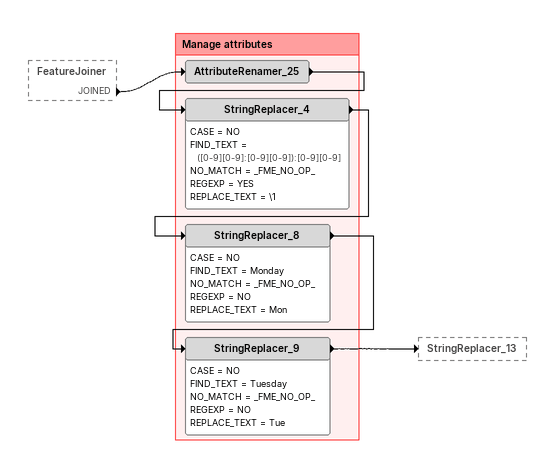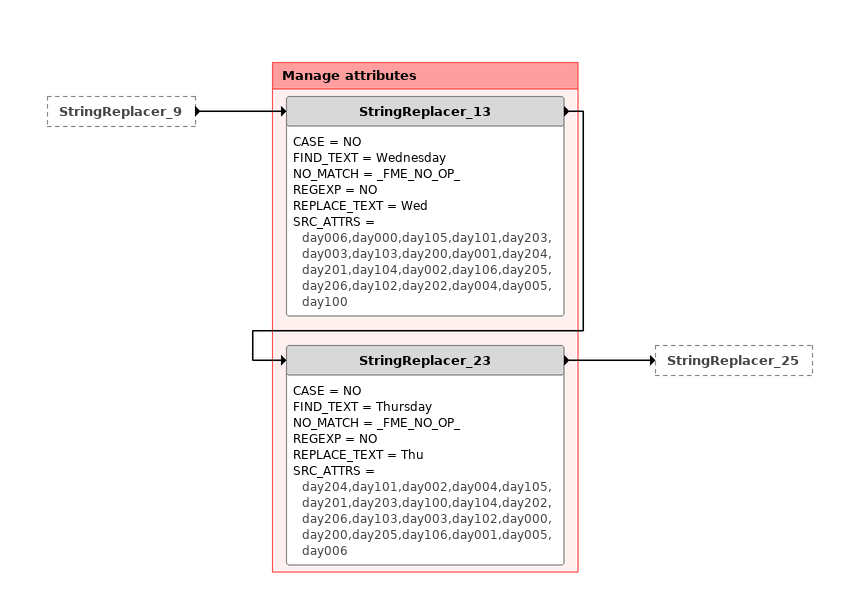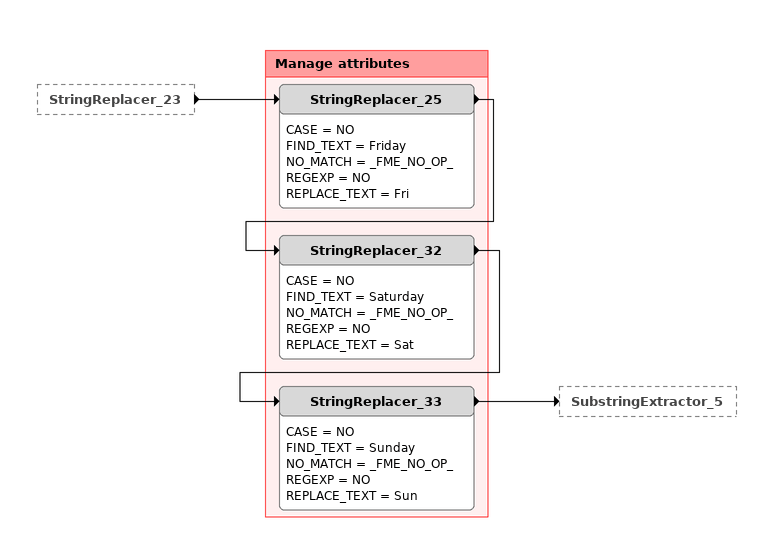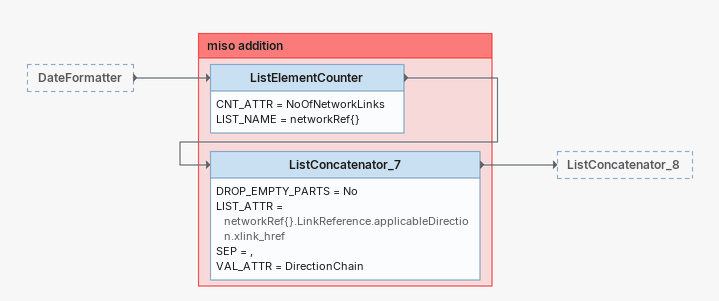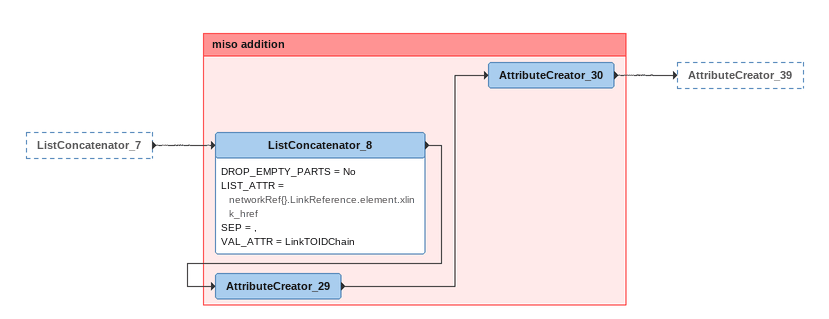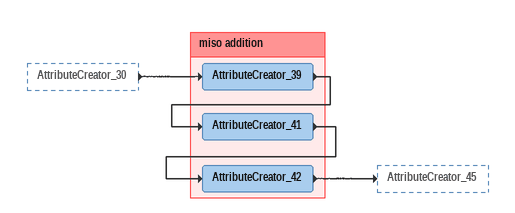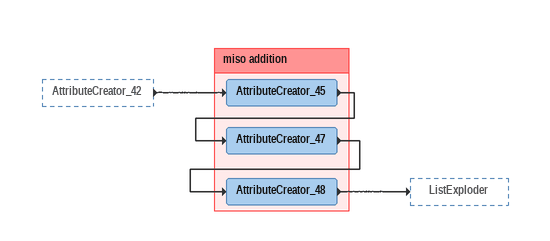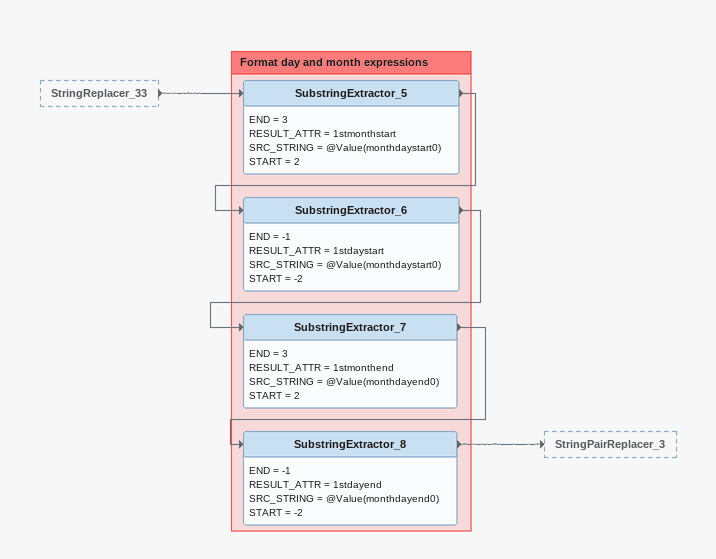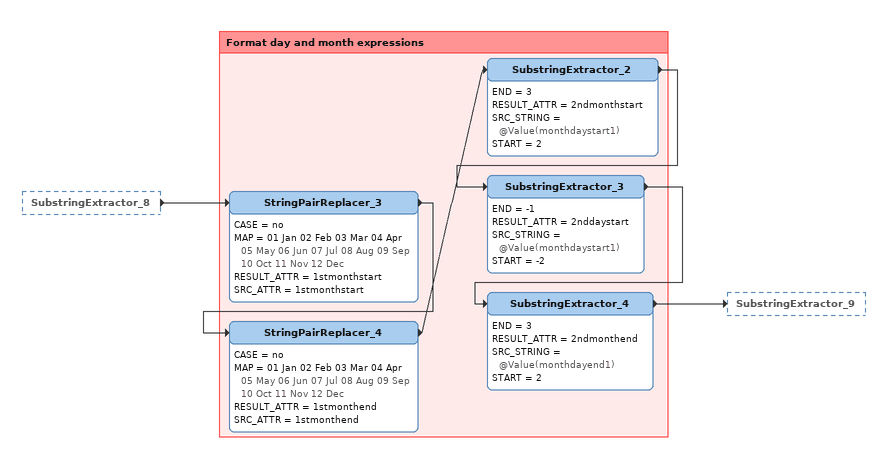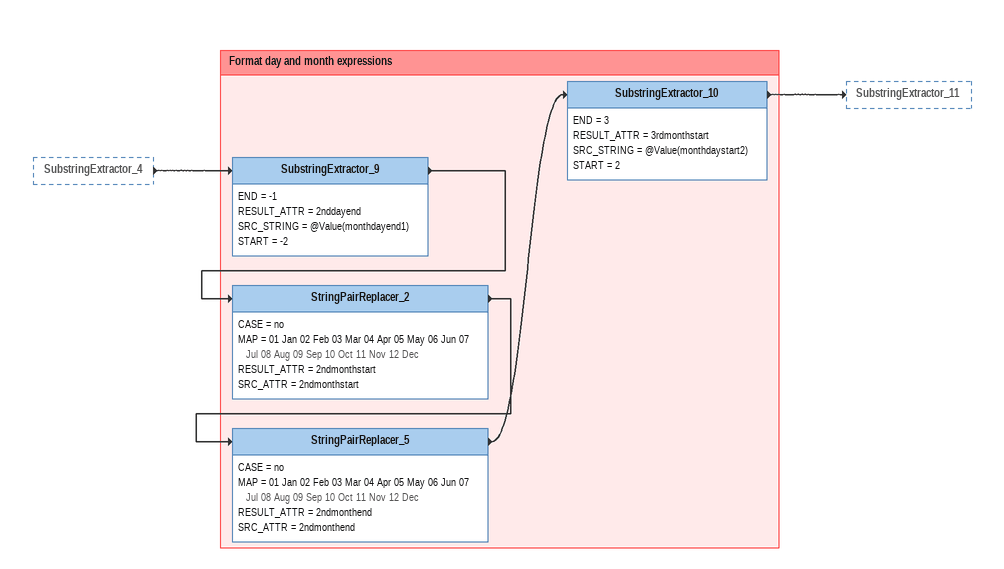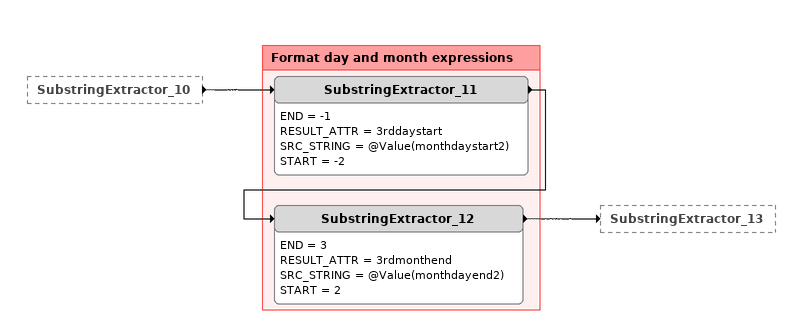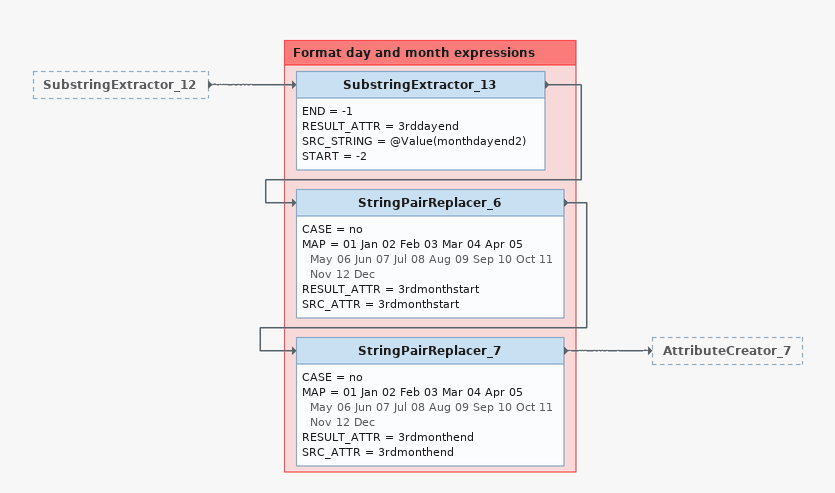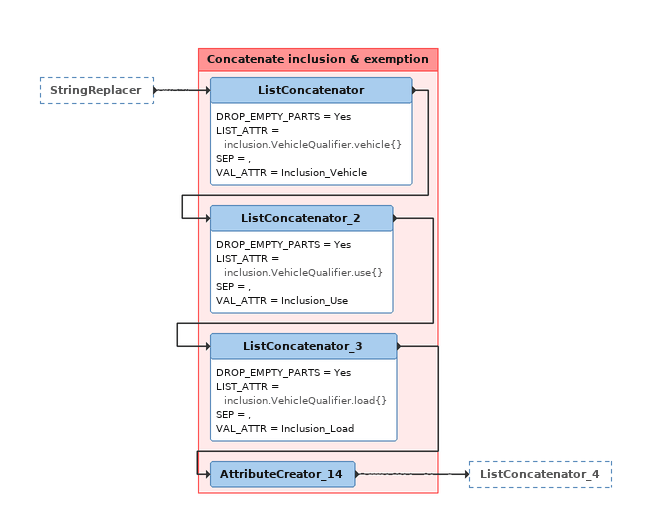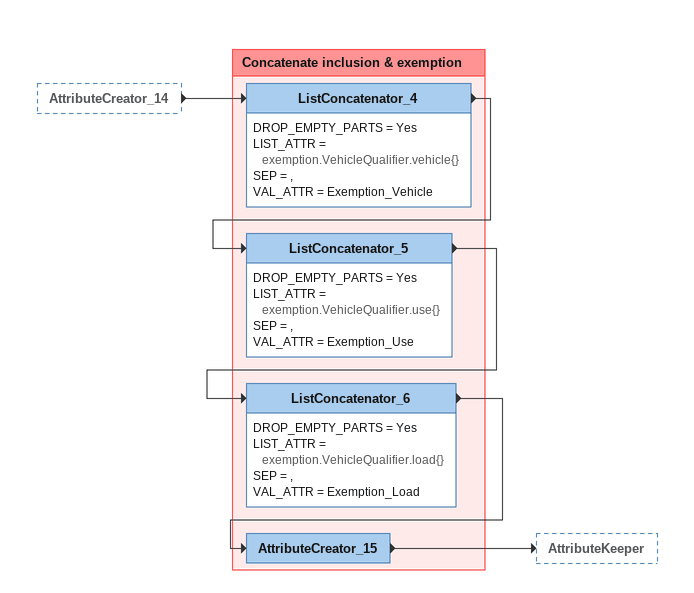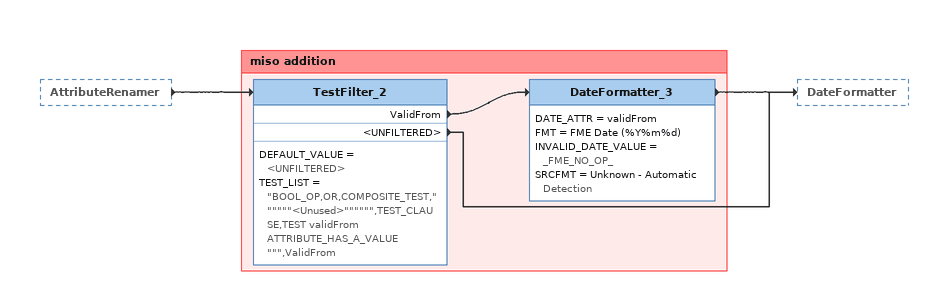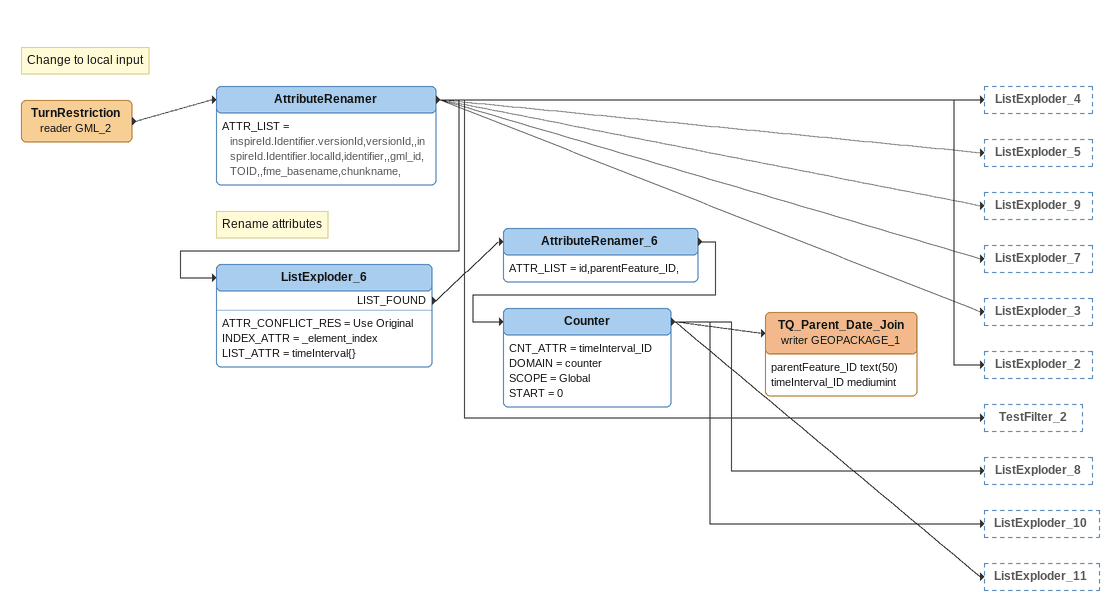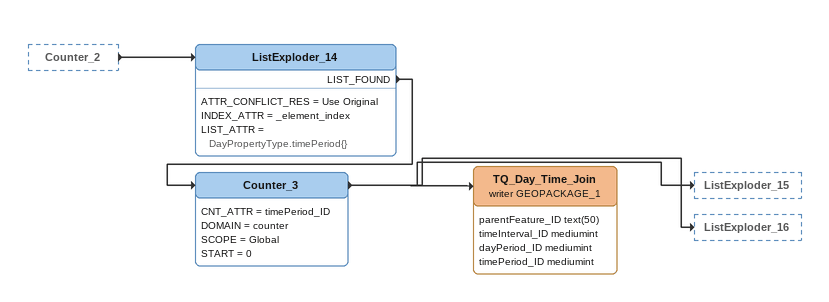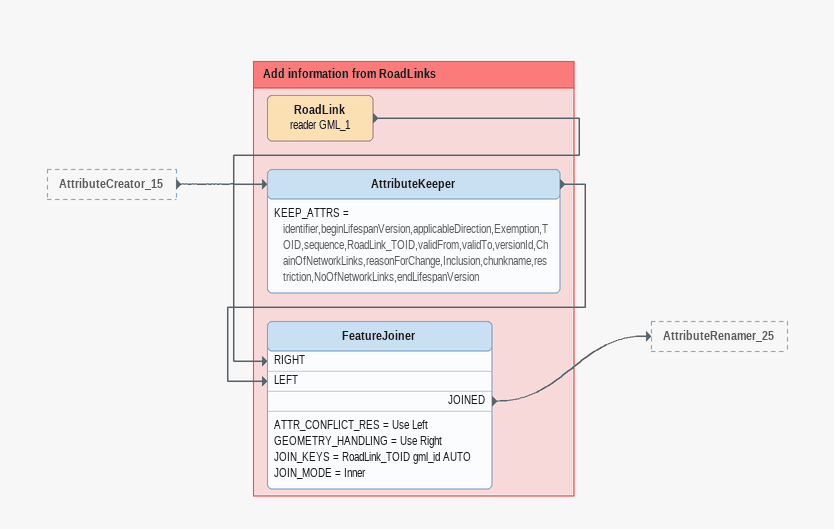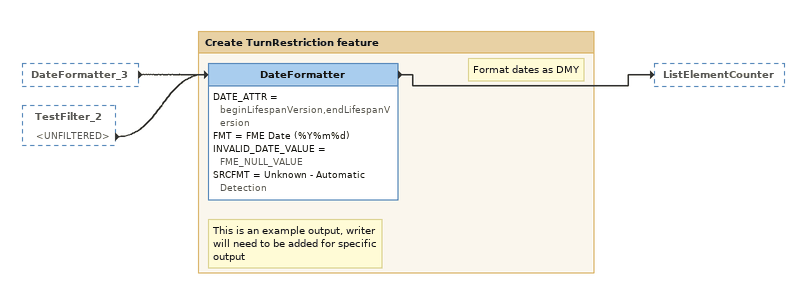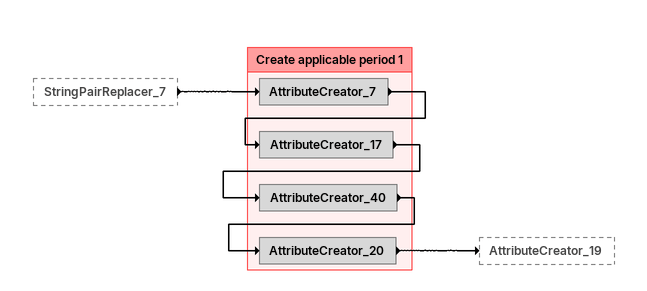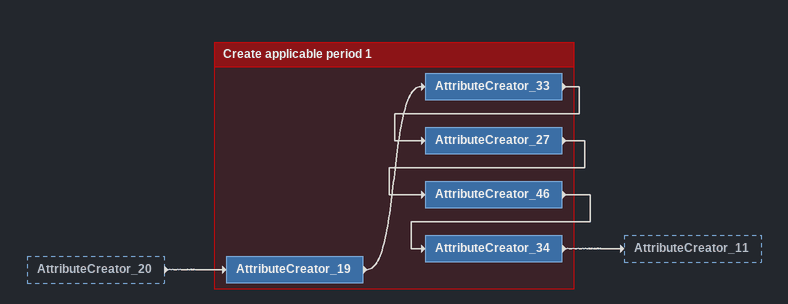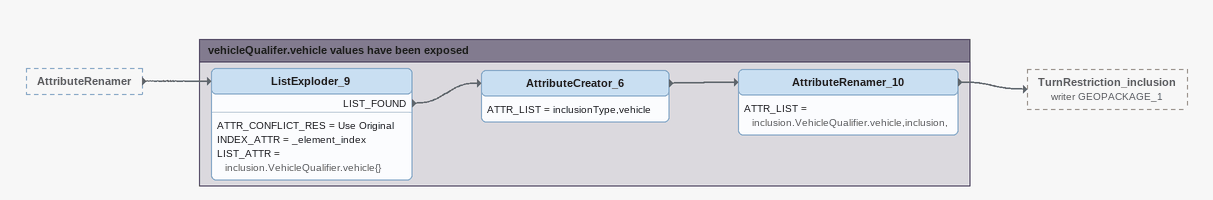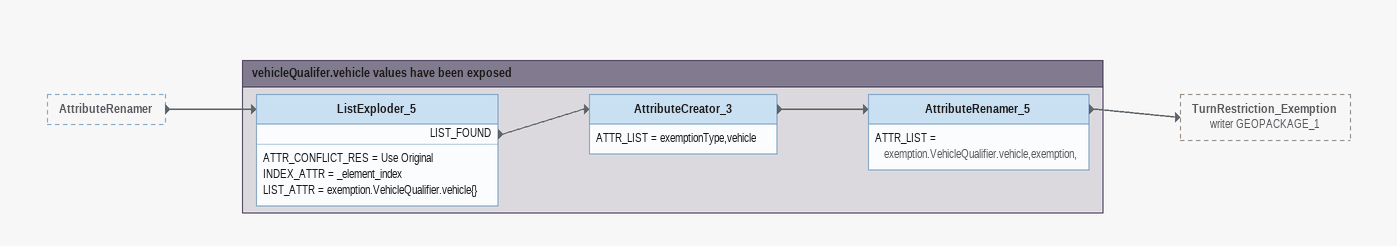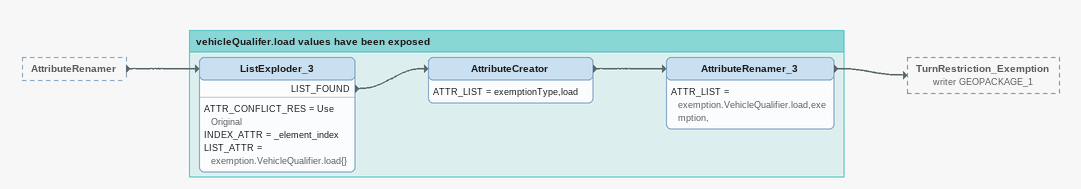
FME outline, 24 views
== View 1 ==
FeatureJoiner [outside]
    JOINED -> AttributeRenamer_25

Bookmark: Manage attributes
AttributeRenamer_25
    -> StringReplacer_4
StringReplacer_4
    CASE = NO
    FIND_TEXT = ([0-9][0-9]:[0-9][0-9]):[0-9][0-9]
    NO_MATCH = _FME_NO_OP_
    REGEXP = YES
    REPLACE_TEXT = \1
    -> StringReplacer_8
StringReplacer_8
    CASE = NO
    FIND_TEXT = Monday
    NO_MATCH = _FME_NO_OP_
    REGEXP = NO
    REPLACE_TEXT = Mon
    -> StringReplacer_9
StringReplacer_9
    CASE = NO
    FIND_TEXT = Tuesday
    NO_MATCH = _FME_NO_OP_
    REGEXP = NO
    REPLACE_TEXT = Tue
    -> StringReplacer_13

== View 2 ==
StringReplacer_9 [outside]
    -> StringReplacer_13

Bookmark: Manage attributes
StringReplacer_13
    CASE = NO
    FIND_TEXT = Wednesday
    NO_MATCH = _FME_NO_OP_
    REGEXP = NO
    REPLACE_TEXT = Wed
    SRC_ATTRS = day006,day000,day105,day101,day203,day003,day103,day200,day001,day204,day201,day104,day002,day106,day205,day206,day102,day202,day004,day005,day100
    -> StringReplacer_23
StringReplacer_23
    CASE = NO
    FIND_TEXT = Thursday
    NO_MATCH = _FME_NO_OP_
    REGEXP = NO
    REPLACE_TEXT = Thu
    SRC_ATTRS = day204,day101,day002,day004,day105,day201,day203,day100,day104,day202,day206,day103,day003,day102,day000,day200,day205,day106,day001,day005,day006
    -> StringReplacer_25

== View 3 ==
StringReplacer_23 [outside]
    -> StringReplacer_25

Bookmark: Manage attributes
StringReplacer_25
    CASE = NO
    FIND_TEXT = Friday
    NO_MATCH = _FME_NO_OP_
    REGEXP = NO
    REPLACE_TEXT = Fri
    -> StringReplacer_32
StringReplacer_32
    CASE = NO
    FIND_TEXT = Saturday
    NO_MATCH = _FME_NO_OP_
    REGEXP = NO
    REPLACE_TEXT = Sat
    -> StringReplacer_33
StringReplacer_33
    CASE = NO
    FIND_TEXT = Sunday
    NO_MATCH = _FME_NO_OP_
    REGEXP = NO
    REPLACE_TEXT = Sun
    -> SubstringExtractor_5

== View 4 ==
DateFormatter [outside]
    -> ListElementCounter

Bookmark: miso addition
ListElementCounter
    CNT_ATTR = NoOfNetworkLinks
    LIST_NAME = networkRef{}
    -> ListConcatenator_7
ListConcatenator_7
    DROP_EMPTY_PARTS = No
    LIST_ATTR = networkRef{}.LinkReference.applicableDirection.xlink_href
    SEP = ,
    VAL_ATTR = DirectionChain
    -> ListConcatenator_8

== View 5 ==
ListConcatenator_7 [outside]
    -> ListConcatenator_8

Bookmark: miso addition
ListConcatenator_8
    DROP_EMPTY_PARTS = No
    LIST_ATTR = networkRef{}.LinkReference.element.xlink_href
    SEP = ,
    VAL_ATTR = LinkTOIDChain
    -> AttributeCreator_29
AttributeCreator_29
    -> AttributeCreator_30
AttributeCreator_30
    -> AttributeCreator_39

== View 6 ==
AttributeCreator_30 [outside]
    -> AttributeCreator_39

Bookmark: miso addition
AttributeCreator_39
    -> AttributeCreator_41
AttributeCreator_41
    -> AttributeCreator_42
AttributeCreator_42
    -> AttributeCreator_45

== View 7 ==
AttributeCreator_42 [outside]
    -> AttributeCreator_45

Bookmark: miso addition
AttributeCreator_45
    -> AttributeCreator_47
AttributeCreator_47
    -> AttributeCreator_48
AttributeCreator_48
    -> ListExploder

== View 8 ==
StringReplacer_33 [outside]
    -> SubstringExtractor_5

Bookmark: Format day and month expressions
SubstringExtractor_5
    END = 3
    RESULT_ATTR = 1stmonthstart
    SRC_STRING = @Value(monthdaystart0)
    START = 2
    -> SubstringExtractor_6
SubstringExtractor_6
    END = -1
    RESULT_ATTR = 1stdaystart
    SRC_STRING = @Value(monthdaystart0)
    START = -2
    -> SubstringExtractor_7
SubstringExtractor_7
    END = 3
    RESULT_ATTR = 1stmonthend
    SRC_STRING = @Value(monthdayend0)
    START = 2
    -> SubstringExtractor_8
SubstringExtractor_8
    END = -1
    RESULT_ATTR = 1stdayend
    SRC_STRING = @Value(monthdayend0)
    START = -2
    -> StringPairReplacer_3

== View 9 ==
SubstringExtractor_8 [outside]
    -> StringPairReplacer_3

Bookmark: Format day and month expressions
StringPairReplacer_3
    CASE = no
    MAP = 01 Jan 02 Feb 03 Mar 04 Apr 05 May 06 Jun 07 Jul 08 Aug 09 Sep 10 Oct 11 Nov 12 Dec
    RESULT_ATTR = 1stmonthstart
    SRC_ATTR = 1stmonthstart
    -> StringPairReplacer_4
StringPairReplacer_4
    CASE = no
    MAP = 01 Jan 02 Feb 03 Mar 04 Apr 05 May 06 Jun 07 Jul 08 Aug 09 Sep 10 Oct 11 Nov 12 Dec
    RESULT_ATTR = 1stmonthend
    SRC_ATTR = 1stmonthend
    -> SubstringExtractor_2
SubstringExtractor_2
    END = 3
    RESULT_ATTR = 2ndmonthstart
    SRC_STRING = @Value(monthdaystart1)
    START = 2
    -> SubstringExtractor_3
SubstringExtractor_3
    END = -1
    RESULT_ATTR = 2nddaystart
    SRC_STRING = @Value(monthdaystart1)
    START = -2
    -> SubstringExtractor_4
SubstringExtractor_4
    END = 3
    RESULT_ATTR = 2ndmonthend
    SRC_STRING = @Value(monthdayend1)
    START = 2
    -> SubstringExtractor_9

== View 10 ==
SubstringExtractor_4 [outside]
    -> SubstringExtractor_9

Bookmark: Format day and month expressions
SubstringExtractor_9
    END = -1
    RESULT_ATTR = 2nddayend
    SRC_STRING = @Value(monthdayend1)
    START = -2
    -> StringPairReplacer_2
StringPairReplacer_2
    CASE = no
    MAP = 01 Jan 02 Feb 03 Mar 04 Apr 05 May 06 Jun 07 Jul 08 Aug 09 Sep 10 Oct 11 Nov 12 Dec
    RESULT_ATTR = 2ndmonthstart
    SRC_ATTR = 2ndmonthstart
    -> StringPairReplacer_5
StringPairReplacer_5
    CASE = no
    MAP = 01 Jan 02 Feb 03 Mar 04 Apr 05 May 06 Jun 07 Jul 08 Aug 09 Sep 10 Oct 11 Nov 12 Dec
    RESULT_ATTR = 2ndmonthend
    SRC_ATTR = 2ndmonthend
    -> SubstringExtractor_10
SubstringExtractor_10
    END = 3
    RESULT_ATTR = 3rdmonthstart
    SRC_STRING = @Value(monthdaystart2)
    START = 2
    -> SubstringExtractor_11

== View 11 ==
SubstringExtractor_10 [outside]
    -> SubstringExtractor_11

Bookmark: Format day and month expressions
SubstringExtractor_11
    END = -1
    RESULT_ATTR = 3rddaystart
    SRC_STRING = @Value(monthdaystart2)
    START = -2
    -> SubstringExtractor_12
SubstringExtractor_12
    END = 3
    RESULT_ATTR = 3rdmonthend
    SRC_STRING = @Value(monthdayend2)
    START = 2
    -> SubstringExtractor_13

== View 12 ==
SubstringExtractor_12 [outside]
    -> SubstringExtractor_13

Bookmark: Format day and month expressions
SubstringExtractor_13
    END = -1
    RESULT_ATTR = 3rddayend
    SRC_STRING = @Value(monthdayend2)
    START = -2
    -> StringPairReplacer_6
StringPairReplacer_6
    CASE = no
    MAP = 01 Jan 02 Feb 03 Mar 04 Apr 05 May 06 Jun 07 Jul 08 Aug 09 Sep 10 Oct 11 Nov 12 Dec
    RESULT_ATTR = 3rdmonthstart
    SRC_ATTR = 3rdmonthstart
    -> StringPairReplacer_7
StringPairReplacer_7
    CASE = no
    MAP = 01 Jan 02 Feb 03 Mar 04 Apr 05 May 06 Jun 07 Jul 08 Aug 09 Sep 10 Oct 11 Nov 12 Dec
    RESULT_ATTR = 3rdmonthend
    SRC_ATTR = 3rdmonthend
    -> AttributeCreator_7

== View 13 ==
StringReplacer [outside]
    -> ListConcatenator

Bookmark: Concatenate inclusion & exemption
ListConcatenator
    DROP_EMPTY_PARTS = Yes
    LIST_ATTR = inclusion.VehicleQualifier.vehicle{}
    SEP = ,
    VAL_ATTR = Inclusion_Vehicle
    -> ListConcatenator_2
ListConcatenator_2
    DROP_EMPTY_PARTS = Yes
    LIST_ATTR = inclusion.VehicleQualifier.use{}
    SEP = ,
    VAL_ATTR = Inclusion_Use
    -> ListConcatenator_3
ListConcatenator_3
    DROP_EMPTY_PARTS = Yes
    LIST_ATTR = inclusion.VehicleQualifier.load{}
    SEP = ,
    VAL_ATTR = Inclusion_Load
    -> AttributeCreator_14
AttributeCreator_14
    -> ListConcatenator_4

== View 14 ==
AttributeCreator_14 [outside]
    -> ListConcatenator_4

Bookmark: Concatenate inclusion & exemption
ListConcatenator_4
    DROP_EMPTY_PARTS = Yes
    LIST_ATTR = exemption.VehicleQualifier.vehicle{}
    SEP = ,
    VAL_ATTR = Exemption_Vehicle
    -> ListConcatenator_5
ListConcatenator_5
    DROP_EMPTY_PARTS = Yes
    LIST_ATTR = exemption.VehicleQualifier.use{}
    SEP = ,
    VAL_ATTR = Exemption_Use
    -> ListConcatenator_6
ListConcatenator_6
    DROP_EMPTY_PARTS = Yes
    LIST_ATTR = exemption.VehicleQualifier.load{}
    SEP = ,
    VAL_ATTR = Exemption_Load
    -> AttributeCreator_15
AttributeCreator_15
    -> AttributeKeeper

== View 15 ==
AttributeRenamer [outside]
    -> TestFilter_2

Bookmark: miso addition
TestFilter_2
    DEFAULT_VALUE = <UNFILTERED>
    TEST_LIST = "BOOL_OP,OR,COMPOSITE_TEST,""""""<Unused>"""""",TEST_CLAUSE,TEST validFrom ATTRIBUTE_HAS_A_VALUE """,ValidFrom
    ValidFrom -> DateFormatter_3
    <UNFILTERED> -> DateFormatter
DateFormatter_3
    DATE_ATTR = validFrom
    FMT = FME Date (%Y%m%d)
    INVALID_DATE_VALUE = _FME_NO_OP_
    SRCFMT = Unknown - Automatic Detection
    -> DateFormatter

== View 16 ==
Note: Change to local input
TurnRestriction (reader GML_2)
    -> AttributeRenamer
Note: Rename attributes
AttributeRenamer
    ATTR_LIST = inspireId.Identifier.versionId,versionId,,inspireId.Identifier.localId,identifier,,gml_id,TOID,,fme_basename,chunkname,
    -> ListExploder_4
    -> ListExploder_5
    -> ListExploder_9
    -> ListExploder_7
    -> ListExploder_3
    -> ListExploder_2
    -> ListExploder_6
    -> TestFilter_2
ListExploder_6
    ATTR_CONFLICT_RES = Use Original
    INDEX_ATTR = _element_index
    LIST_ATTR = timeInterval{}
    LIST_FOUND -> AttributeRenamer_6
AttributeRenamer_6
    ATTR_LIST = id,parentFeature_ID,
    -> Counter
Counter
    CNT_ATTR = timeInterval_ID
    DOMAIN = counter
    SCOPE = Global
    START = 0
    -> ListExploder_8
    -> TQ_Parent_Date_Join (writer GEOPACKAGE_1)
    -> ListExploder_10
    -> ListExploder_11
TQ_Parent_Date_Join (writer GEOPACKAGE_1)
    attributes: parentFeature_ID text(50), timeInterval_ID mediumint

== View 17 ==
Counter_2 [outside]
    -> ListExploder_14
ListExploder_14
    ATTR_CONFLICT_RES = Use Original
    INDEX_ATTR = _element_index
    LIST_ATTR = DayPropertyType.timePeriod{}
    LIST_FOUND -> Counter_3
Counter_3
    CNT_ATTR = timePeriod_ID
    DOMAIN = counter
    SCOPE = Global
    START = 0
    -> ListExploder_15
    -> ListExploder_16
    -> TQ_Day_Time_Join (writer GEOPACKAGE_1)
TQ_Day_Time_Join (writer GEOPACKAGE_1)
    attributes: parentFeature_ID text(50), timeInterval_ID mediumint, dayPeriod_ID mediumint, timePeriod_ID mediumint

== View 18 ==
AttributeCreator_15 [outside]
    -> AttributeKeeper

Bookmark: Add information from RoadLinks
AttributeKeeper
    KEEP_ATTRS = identifier,beginLifespanVersion,applicableDirection,Exemption,TOID,sequence,RoadLink_TOID,validFrom,validTo,versionId,ChainOfNetworkLinks,reasonForChange,Inclusion,chunkname,restriction,NoOfNetworkLinks,endLifespanVersion
    -> FeatureJoiner [LEFT]
RoadLink (reader GML_1)
    -> FeatureJoiner [RIGHT]
FeatureJoiner
    ATTR_CONFLICT_RES = Use Left
    GEOMETRY_HANDLING = Use Right
    JOIN_KEYS = RoadLink_TOID gml_id AUTO
    JOIN_MODE = Inner
    JOINED -> AttributeRenamer_25

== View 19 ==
DateFormatter_3 [outside]
    -> DateFormatter
TestFilter_2 [outside]
    <UNFILTERED> -> DateFormatter

Bookmark: Create TurnRestriction feature
Note: This is an example output, writer will need to be added for specific output
Note: Format dates as DMY
DateFormatter
    DATE_ATTR = beginLifespanVersion,endLifespanVersion
    FMT = FME Date (%Y%m%d)
    INVALID_DATE_VALUE = FME_NULL_VALUE
    SRCFMT = Unknown - Automatic Detection
    -> ListElementCounter

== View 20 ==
StringPairReplacer_7 [outside]
    -> AttributeCreator_7

Bookmark: Create applicable period 1
AttributeCreator_7
    -> AttributeCreator_17
AttributeCreator_17
    -> AttributeCreator_40
AttributeCreator_40
    -> AttributeCreator_20
AttributeCreator_20
    -> AttributeCreator_19

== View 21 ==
AttributeCreator_20 [outside]
    -> AttributeCreator_19

Bookmark: Create applicable period 1
AttributeCreator_19
    -> AttributeCreator_33
AttributeCreator_33
    -> AttributeCreator_27
AttributeCreator_27
    -> AttributeCreator_46
AttributeCreator_46
    -> AttributeCreator_34
AttributeCreator_34
    -> AttributeCreator_11

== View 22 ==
AttributeRenamer [outside]
    -> ListExploder_9

Bookmark: vehicleQualifer.vehicle values have been exposed
ListExploder_9
    ATTR_CONFLICT_RES = Use Original
    INDEX_ATTR = _element_index
    LIST_ATTR = inclusion.VehicleQualifier.vehicle{}
    LIST_FOUND -> AttributeCreator_6
AttributeCreator_6
    ATTR_LIST = inclusionType,vehicle
    -> AttributeRenamer_10
AttributeRenamer_10
    ATTR_LIST = inclusion.VehicleQualifier.vehicle,inclusion,
    -> TurnRestriction_inclusion (writer GEOPACKAGE_1)

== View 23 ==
AttributeRenamer [outside]
    -> ListExploder_5

Bookmark: vehicleQualifer.vehicle values have been exposed
ListExploder_5
    ATTR_CONFLICT_RES = Use Original
    INDEX_ATTR = _element_index
    LIST_ATTR = exemption.VehicleQualifier.vehicle{}
    LIST_FOUND -> AttributeCreator_3
AttributeCreator_3
    ATTR_LIST = exemptionType,vehicle
    -> AttributeRenamer_5
AttributeRenamer_5
    ATTR_LIST = exemption.VehicleQualifier.vehicle,exemption,
    -> TurnRestriction_Exemption (writer GEOPACKAGE_1)

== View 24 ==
AttributeRenamer [outside]
    -> ListExploder_3

Bookmark: vehicleQualifer.load values have been exposed
ListExploder_3
    ATTR_CONFLICT_RES = Use Original
    INDEX_ATTR = _element_index
    LIST_ATTR = exemption.VehicleQualifier.load{}
    LIST_FOUND -> AttributeCreator
AttributeCreator
    ATTR_LIST = exemptionType,load
    -> AttributeRenamer_3
AttributeRenamer_3
    ATTR_LIST = exemption.VehicleQualifier.load,exemption,
    -> TurnRestriction_Exemption (writer GEOPACKAGE_1)
